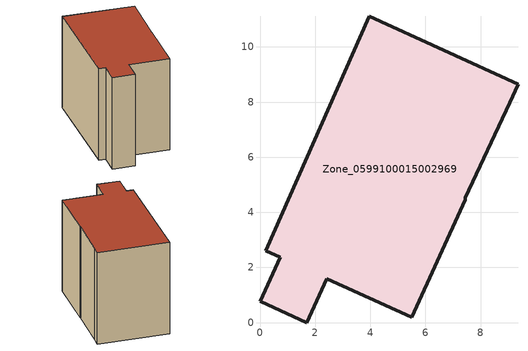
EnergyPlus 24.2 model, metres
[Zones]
Zone_0599100015002969
 floor ground (C_G): 0.22,2.61 3.96,11.11 9.36,8.65 9.06,7.99 7.44,4.53 7.45,4.46 5.5,0.2 2.43,1.6 1.7,0 0,0.78 0.73,2.38 z0.64
 wall outside (C_F): 2.43,1.6 5.5,0.2 7.45,4.46 7.44,4.53 9.06,7.99 9.36,8.65 3.96,11.11 0.22,2.61 0.73,2.38 0,0.78 1.7,0 2.43,1.6 z0.64:8.73
 roof outside (C_R): 5.5,0.2 7.45,4.46 7.44,4.53 9.06,7.99 9.36,8.65 3.96,11.11 0.22,2.61 0.73,2.38 0,0.78 1.7,0 2.43,1.6 z8.73
[BUILDING]
Pand.0599100015002969: North Axis=0; Terrain=City; Loads Convergence Tolerance Value=0.04; Temperature Convergence Tolerance Value=0.4; Solar Distribution=FullExterior; Maximum Number of Warmup Days=25; Minimum Number of Warmup Days=1
[Site:Location]
Rotterdam.The.Hague.AP_ZH_NLD Design_Conditions: Latitude=51.96; Longitude=4.45; Time Zone=1; Elevation=-4.5
[SITE:GROUNDTEMPERATURE:BUILDINGSURFACE]
18, 18, 18, 18, 18, 18, 18, 18, 18, 18, 18, 18
[MATERIAL] Thermal Absorptance=0.9; Solar Absorptance=0.7; Visible Absorptance=0.7
Name | Roughness | Thickness | Conductivity | Density | Specific Heat
G.TC.1965-1974 | MediumSmooth | 0.15 | 0.882353 | 540 | 1210
F.TC.1965-1974 | Rough | 0.3 | 0.697674 | 1920 | 840
R.TC.1965-1974 | MediumRough | 0.2 | 0.232558 | 1500 | 1000
[CONSTRUCTION]
C_G: G.TC.1965-1974
C_F: F.TC.1965-1974
C_R: R.TC.1965-1974
[ZONE]
Zone_0599100015002969: Type=1; Multiplier=1; Ceiling Height=Autocalculate; Volume=Autocalculate; Floor Area=autocalculate; Part of Total Floor Area=Yes
[ZONEINFILTRATION:DESIGNFLOWRATE]
Infil_Zone_0599100015002969: Zone or ZoneList or Space or SpaceList=Zone_0599100015002969; Schedule=AlwaysOn; Design Flow Rate Calculation Method=Flow/Area; Flow Rate per Floor Area=0.003; Constant Term Coefficient=1; Temperature Term Coefficient=0; Velocity Term Coefficient=0; Velocity Squared Term Coefficient=0
[HVACTEMPLATE:ZONE:IDEALLOADSAIRSYSTEM]
Zone_0599100015002969: Maximum Heating Supply Air Temperature=50; Minimum Cooling Supply Air Temperature=13; Maximum Heating Supply Air Humidity Ratio=0.0156; Minimum Cooling Supply Air Humidity Ratio=0.0077; Heating Limit=NoLimit; Cooling Limit=NoLimit; Dehumidification Control Type=ConstantSensibleHeatRatio; Cooling Sensible Heat Ratio=0.7; Dehumidification Setpoint=60; Humidification Control Type=None; Humidification Setpoint=30; Outdoor Air Method=None; Outdoor Air Flow Rate per Person=0.00944; Outdoor Air Flow Rate per Zone Floor Area=0; Outdoor Air Flow Rate per Zone=0; Demand Controlled Ventilation Type=None; Outdoor Air Economizer Type=NoEconomizer; Heat Recovery Type=None; Sensible Heat Recovery Effectiveness=0.7; Latent Heat Recovery Effectiveness=0.65
[ZONECONTROL:THERMOSTAT]
ThermostatControl_Zone_0599100015002969: Zone or ZoneList=Zone_0599100015002969; Control Type Schedule=DualSetpointControlType; Control 1=Thermostat_Zone_0599100015002969; Temperature Difference Between Cutout And Setpoint=0
[THERMOSTATSETPOINT:DUALSETPOINT]
Thermostat_Zone_0599100015002969: Heating Setpoint Temperature Schedule=HeatingSetpoint_Zone_0599100015002969; Cooling Setpoint Temperature Schedule=CoolingSetpoint_Zone_0599100015002969
[SCHEDULE:COMPACT]
HeatingSetpoint_Zone_0599100015002969: Through: 12/31, For: AllDays, Until: 24:00, 21
CoolingSetpoint_Zone_0599100015002969: Through: 12/31, For: AllDays, Until: 24:00, 24
DualSetpointControlType: Through: 12/31, For: AllDays, Until: 24:00, 4
AlwaysOn: Through: 12/31, For: AllDays, Until: 24:00, 1
